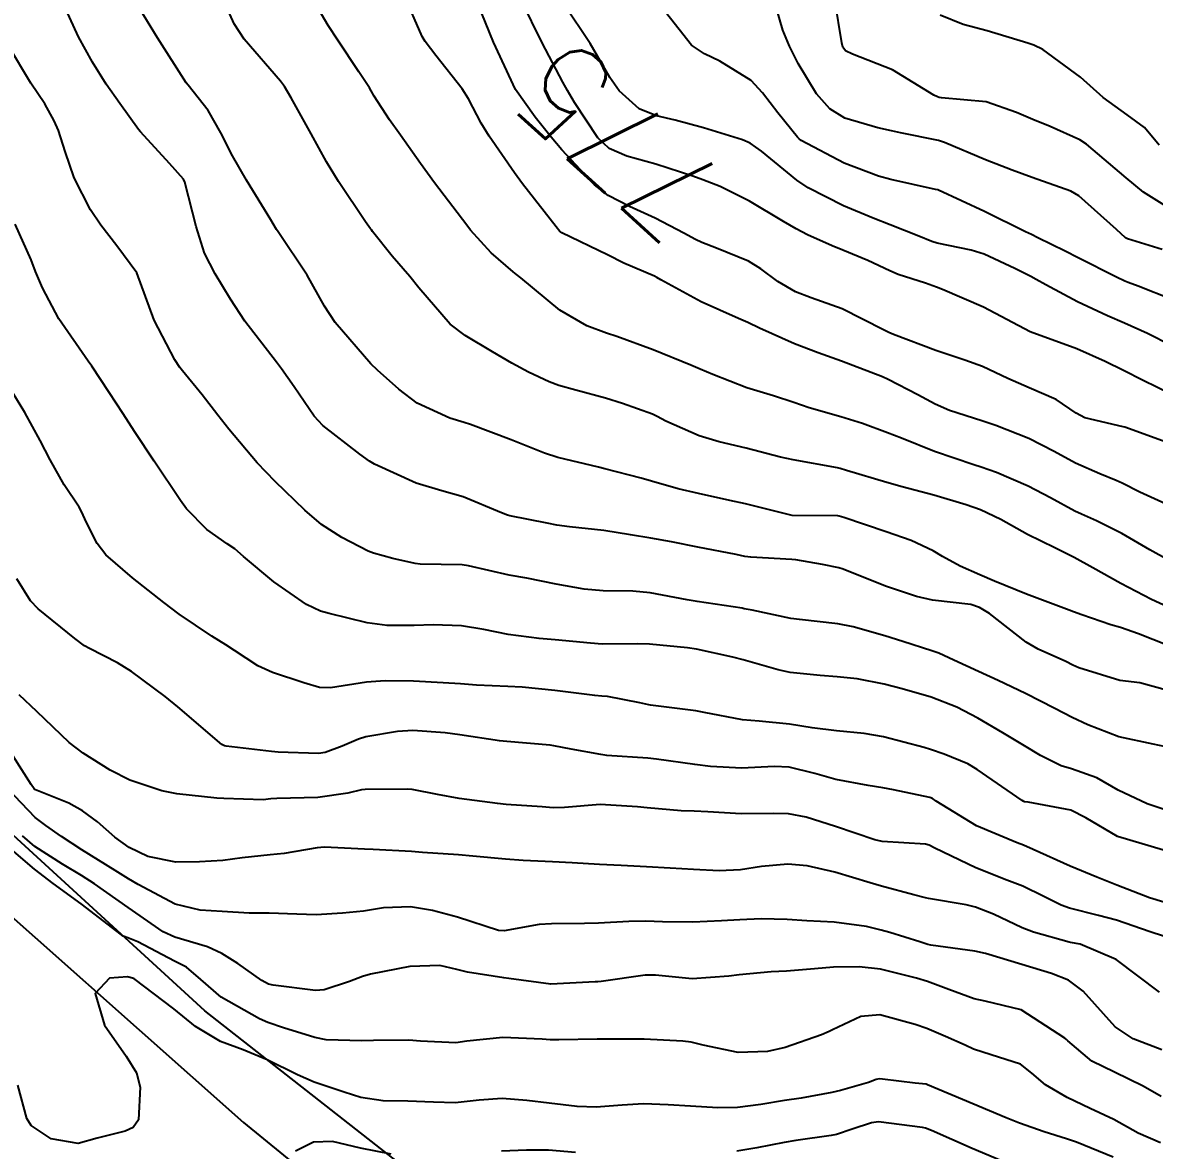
# Model space of a CAD drawing. Header units: metres. Extents: x 318500 to 325275, y 7408834 to 7428799.
# Drawn here: x 323262.97 to 323311.07, y 7421080.18 to 7421128.12 of the extents above; entities that cross this region are included whole.
import ezdxf
from ezdxf.enums import TextEntityAlignment as Align

# ---------------------------------------------------------------- set-up
doc = ezdxf.new("R2010")
doc.units = ezdxf.units.M
doc.header["$MEASUREMENT"] = 0
for name, color, linetype in [('Cotas', 45, 'Continuous'), ('Curvas de Nivel 1m', 11, 'Continuous'), ('Curvas de Nivel 5m', 15, 'Continuous'), ('Linha Férrea', 20, 'Continuous'), ('Vias Primárias', 230, 'Continuous'), ('Vias Secundárias', 230, 'Continuous')]:
    doc.layers.add(name, color=color, linetype=linetype)
doc.styles.add('Style-STANDARD', font='STANDARD.shx')

msp = doc.modelspace()

# ---------------------------------------------------------------- linework, layer by layer
at = {"layer": 'Curvas de Nivel 1m', "flags": 128}
for points, elevation in [([(323311.636, 7421103.287), (323310.952, 7421103.595), (323309.65, 7421104.281), (323308.458, 7421104.938), (323307.666, 7421105.382), (323306.838, 7421105.797), (323305.681, 7421106.355), (323304.54, 7421106.991), (323303.686, 7421107.41), (323303.074, 7421107.624), (323301.695, 7421108.028), (323300.359, 7421108.391), (323299.703, 7421108.568), (323297.99, 7421109.077), (323297.711, 7421109.163), (323297.604, 7421109.19), (323295.716, 7421109.527), (323295.187, 7421109.649), (323293.723, 7421110.029), (323292.579, 7421110.299), (323291.731, 7421110.55), (323290.314, 7421111.181), (323289.937, 7421111.382), (323289.743, 7421111.474), (323288.465, 7421111.927), (323287.749, 7421112.158), (323286.484, 7421112.501), (323285.755, 7421112.699), (323285.353, 7421112.843), (323284.477, 7421113.259), (323283.766, 7421113.644), (323282.936, 7421114.119), (323281.783, 7421114.812), (323281.136, 7421115.307), (323279.813, 7421116.849), (323279.425, 7421117.326), (323278.683, 7421118.191), (323277.839, 7421119.234), (323277.793, 7421119.304), (323277.756, 7421119.351), (323277.545, 7421119.654), (323276.389, 7421121.372), (323275.882, 7421122.203), (323275.23, 7421123.387), (323274.382, 7421124.928), (323274.102, 7421125.398), (323273.924, 7421125.635), (323272.388, 7421127.423), (323271.96, 7421128.074), (323271.352, 7421129.439)], 772), ([(323311.665, 7421105.265), (323310.88, 7421105.7), (323309.682, 7421106.396), (323308.612, 7421106.936), (323307.967, 7421107.22), (323307.694, 7421107.349), (323306.654, 7421107.92), (323305.704, 7421108.42), (323304.358, 7421108.994), (323303.713, 7421109.222), (323303.404, 7421109.316), (323301.723, 7421109.885), (323300.33, 7421110.452), (323299.734, 7421110.686), (323298.661, 7421111.071), (323297.743, 7421111.361), (323296.395, 7421111.749), (323295.749, 7421111.966), (323294.881, 7421112.253), (323293.754, 7421112.588), (323292.31, 7421113.154), (323291.763, 7421113.393), (323291.372, 7421113.56), (323289.775, 7421114.213), (323288.221, 7421114.776), (323287.785, 7421114.918), (323286.943, 7421115.228), (323285.8, 7421115.9), (323284.147, 7421117.265), (323283.963, 7421117.41), (323283.823, 7421117.521), (323282.88, 7421118.334), (323282.007, 7421119.297), (323281.843, 7421119.513), (323280.469, 7421121.314), (323279.882, 7421122.128), (323279.025, 7421123.333), (323278.56, 7421123.994), (323277.916, 7421124.999), (323277.79, 7421125.224), (323277.709, 7421125.353), (323277.262, 7421126.028), (323276.364, 7421127.374), (323275.959, 7421127.999), (323275.148, 7421129.388)], 773), ([(323311.697, 7421107.586), (323310.459, 7421108.156), (323309.706, 7421108.534), (323309.443, 7421108.659), (323308.749, 7421108.934), (323307.717, 7421109.386), (323306.806, 7421109.882), (323305.732, 7421110.437), (323304.333, 7421110.994), (323303.742, 7421111.188), (323302.36, 7421111.635), (323301.749, 7421111.895), (323301.011, 7421112.3), (323299.759, 7421112.953), (323299.517, 7421113.062), (323297.77, 7421113.726), (323296.788, 7421114.081), (323295.78, 7421114.47), (323294.286, 7421115.133), (323293.793, 7421115.367), (323293.401, 7421115.539), (323291.806, 7421116.243), (323290.102, 7421117.186), (323289.92, 7421117.287), (323289.821, 7421117.334), (323288.518, 7421117.9), (323287.83, 7421118.244), (323285.894, 7421119.185), (323285.84, 7421119.211), (323285.822, 7421119.222), (323285.805, 7421119.241), (323285.651, 7421119.434), (323284.216, 7421121.265), (323283.877, 7421121.728), (323282.801, 7421123.286), (323282.461, 7421123.847), (323281.916, 7421124.876), (323281.657, 7421125.303), (323280.531, 7421126.724), (323280.081, 7421127.319), (323279.953, 7421127.535), (323279.177, 7421129.332)], 774), ([(323311.401, 7421118.472), (323309.924, 7421118.929), (323309.841, 7421118.971), (323309.458, 7421119.321), (323307.867, 7421120.75), (323307.523, 7421120.955), (323305.878, 7421121.538), (323305.032, 7421121.844), (323303.889, 7421122.293), (323302.155, 7421123.027), (323301.901, 7421123.102), (323300.278, 7421123.429), (323299.905, 7421123.518), (323299.319, 7421123.653), (323297.91, 7421124.059), (323297.273, 7421124.449), (323296.708, 7421125.098), (323295.939, 7421126.376), (323295.557, 7421127.116), (323295.278, 7421127.802), (323294.899, 7421129.126)], 779), ([(323311.618, 7421101.654), (323310.393, 7421102.141), (323309.625, 7421102.407), (323309.224, 7421102.524), (323307.984, 7421102.945), (323307.632, 7421103.071), (323307.446, 7421103.14), (323305.643, 7421103.822), (323304.27, 7421104.374), (323303.655, 7421104.642), (323302.819, 7421105.013), (323302.067, 7421105.427), (323301.666, 7421105.665), (323300.731, 7421106.104), (323299.674, 7421106.47), (323297.87, 7421107.078), (323297.681, 7421107.136), (323297.616, 7421107.146), (323295.681, 7421107.163), (323295.617, 7421107.175), (323293.688, 7421107.659), (323293.027, 7421107.81), (323291.694, 7421108.103), (323290.829, 7421108.305), (323289.702, 7421108.628), (323289.262, 7421108.755), (323287.709, 7421109.155), (323287.44, 7421109.223), (323285.716, 7421109.629), (323285.149, 7421109.818), (323283.727, 7421110.38), (323281.999, 7421111.033), (323281.737, 7421111.116), (323281.124, 7421111.306), (323279.746, 7421111.946), (323278.958, 7421112.538), (323278.049, 7421113.346), (323277.764, 7421113.621), (323276.247, 7421115.373), (323275.8, 7421116.07), (323275.061, 7421117.388), (323273.838, 7421119.219), (323273.767, 7421119.329), (323273.72, 7421119.402), (323273.519, 7421119.731), (323272.488, 7421121.421), (323271.885, 7421122.461), (323271.394, 7421123.438), (323270.853, 7421124.39), (323270.004, 7421125.459), (323269.922, 7421125.566), (323268.696, 7421127.473), (323267.968, 7421128.684)], 771), ([(323311.762, 7421112.339), (323310.599, 7421112.912), (323309.766, 7421113.326), (323308.984, 7421113.72), (323307.779, 7421114.248), (323305.79, 7421114.98), (323303.805, 7421116.027), (323302.07, 7421116.772), (323301.818, 7421116.868), (323301.337, 7421117.037), (323300.182, 7421117.414), (323299.825, 7421117.561), (323298.89, 7421118.009), (323297.834, 7421118.45), (323297.38, 7421118.631), (323296.329, 7421119.103), (323295.844, 7421119.347), (323295.303, 7421119.663), (323293.861, 7421120.535), (323292.61, 7421121.153), (323291.874, 7421121.443), (323291.457, 7421121.586), (323289.884, 7421122.097), (323288.649, 7421122.448), (323287.893, 7421122.774), (323287.419, 7421123.225), (323286.431, 7421124.718), (323286.125, 7421125.238), (323285.925, 7421125.59), (323285.045, 7421127.254), (323284.16, 7421129.084)], 776), ([(323311.785, 7421114.4), (323310.786, 7421114.91), (323309.796, 7421115.345), (323309.08, 7421115.652), (323307.809, 7421116.246), (323306.456, 7421116.97), (323306.048, 7421117.203), (323305.823, 7421117.324), (323305.143, 7421117.671), (323303.833, 7421118.275), (323303.278, 7421118.452), (323301.837, 7421118.748), (323301.619, 7421118.814), (323301.06, 7421119.042), (323299.847, 7421119.524), (323299.118, 7421119.8), (323297.859, 7421120.337), (323296.36, 7421121.103), (323295.875, 7421121.426), (323294.374, 7421122.652), (323293.898, 7421122.996), (323293.564, 7421123.143), (323291.905, 7421123.65), (323290.707, 7421123.977), (323289.91, 7421124.155), (323289.17, 7421124.459), (323288.318, 7421125.214), (323287.929, 7421125.787), (323287.087, 7421127.229), (323285.975, 7421128.909)], 777), ([(323311.812, 7421116.343), (323310.384, 7421116.922), (323309.961, 7421117.067), (323309.822, 7421117.124), (323309.463, 7421117.295), (323307.832, 7421118.121), (323307.28, 7421118.404), (323306.115, 7421118.976), (323305.842, 7421119.109), (323305.597, 7421119.229), (323303.856, 7421120.097), (323301.902, 7421120.997), (323301.87, 7421121.007), (323301.771, 7421121.031), (323299.876, 7421121.452), (323299.353, 7421121.59), (323297.886, 7421122.146), (323296.065, 7421123.108), (323295.969, 7421123.178), (323295.901, 7421123.245), (323295.067, 7421124.278), (323294.41, 7421125.133), (323293.928, 7421125.666), (323292.605, 7421126.488), (323291.945, 7421126.795), (323291.396, 7421127.168), (323289.977, 7421128.964)], 778), ([(323311.276, 7421122.909), (323310.656, 7421123.668), (323309.913, 7421124.193), (323308.899, 7421124.94), (323307.933, 7421125.808), (323306.324, 7421126.974), (323305.953, 7421127.157), (323305.696, 7421127.242), (323303.961, 7421127.765), (323302.949, 7421128.036), (323301.971, 7421128.434)], 781), ([(323311.556, 7421097.325), (323311.021, 7421097.442), (323309.562, 7421097.75), (323308.249, 7421098.261), (323307.574, 7421098.579), (323306.84, 7421098.961), (323305.589, 7421099.602), (323304.437, 7421100.152), (323303.603, 7421100.529), (323302.542, 7421101.016), (323301.904, 7421101.317), (323301.614, 7421101.42), (323300.376, 7421101.813), (323299.615, 7421102.048), (323298.264, 7421102.43), (323297.622, 7421102.558), (323295.987, 7421102.742), (323295.625, 7421102.794), (323293.972, 7421103.135), (323293.631, 7421103.205), (323293.552, 7421103.22), (323291.635, 7421103.506), (323291.22, 7421103.582), (323289.64, 7421103.872), (323288.898, 7421103.944), (323287.641, 7421103.967), (323286.839, 7421104.031), (323285.645, 7421104.25), (323284.406, 7421104.501), (323283.65, 7421104.636), (323281.923, 7421105.029), (323281.657, 7421105.071), (323279.872, 7421105.103), (323279.657, 7421105.122), (323278.708, 7421105.334), (323277.884, 7421105.569), (323277.663, 7421105.656), (323276.532, 7421106.23), (323275.674, 7421106.78), (323274.958, 7421107.387), (323273.698, 7421108.618), (323272.935, 7421109.412), (323271.731, 7421110.841), (323271.27, 7421111.437), (323270.595, 7421112.293), (323269.759, 7421113.313), (323269.648, 7421113.461), (323269.439, 7421113.789), (323268.564, 7421115.472), (323267.82, 7421117.48), (323266.976, 7421118.637), (323266.3, 7421119.503), (323265.85, 7421120.155), (323265.16, 7421121.521), (323264.776, 7421122.637), (323264.497, 7421123.531), (323264.316, 7421123.946), (323263.911, 7421124.665), (323263.315, 7421125.546), (323262.372, 7421127.127)], 769), ([(323311.526, 7421094.66), (323310.767, 7421094.908), (323309.536, 7421095.49), (323308.619, 7421096.012), (323307.544, 7421096.393), (323307.112, 7421096.523), (323306.227, 7421096.97), (323305.556, 7421097.369), (323304.629, 7421097.925), (323303.573, 7421098.546), (323302.681, 7421099.013), (323301.586, 7421099.444), (323300.346, 7421099.803), (323299.589, 7421099.997), (323298.438, 7421100.225), (323297.592, 7421100.314), (323296.867, 7421100.365), (323295.594, 7421100.498), (323295.076, 7421100.599), (323293.599, 7421101.025), (323293.161, 7421101.144), (323291.605, 7421101.485), (323291.224, 7421101.547), (323289.608, 7421101.698), (323289.098, 7421101.708), (323287.607, 7421101.697), (323287.1, 7421101.733), (323285.61, 7421101.884), (323284.925, 7421101.936), (323283.613, 7421102.104), (323282.577, 7421102.324), (323281.618, 7421102.482), (323280.418, 7421102.512), (323279.618, 7421102.488), (323278.457, 7421102.497), (323277.619, 7421102.604), (323276.005, 7421102.994), (323275.626, 7421103.105), (323275.036, 7421103.386), (323273.644, 7421104.346), (323272.352, 7421105.42), (323271.984, 7421105.746), (323271.665, 7421105.966), (323270.793, 7421106.565), (323269.931, 7421107.456), (323269.685, 7421107.803), (323268.563, 7421109.471), (323267.729, 7421110.742), (323267.246, 7421111.487), (323266.65, 7421112.397), (323265.917, 7421113.508), (323265.763, 7421113.728), (323264.503, 7421115.529), (323263.809, 7421116.838), (323263.523, 7421117.543), (323263.336, 7421118.034), (323262.654, 7421119.552)], 768), ([(323311.459, 7421092.942), (323309.509, 7421093.526), (323308.153, 7421094.308), (323307.525, 7421094.638), (323305.713, 7421094.977), (323305.547, 7421094.997), (323305.53, 7421095.004), (323305.458, 7421095.054), (323303.544, 7421096.372), (323303.147, 7421096.607), (323302.144, 7421097.021), (323301.553, 7421097.218), (323301.282, 7421097.306), (323299.561, 7421097.761), (323298.732, 7421097.898), (323297.564, 7421098.012), (323296.525, 7421098.136), (323295.568, 7421098.294), (323294.272, 7421098.427), (323293.57, 7421098.481), (323291.933, 7421098.798), (323291.576, 7421098.868), (323289.661, 7421099.106), (323289.579, 7421099.119), (323289.205, 7421099.196), (323287.832, 7421099.466), (323287.583, 7421099.49), (323287.291, 7421099.515), (323285.585, 7421099.729), (323284.196, 7421099.87), (323283.586, 7421099.902), (323282.256, 7421099.96), (323281.587, 7421100.005), (323280.842, 7421100.053), (323279.588, 7421100.119), (323278.384, 7421100.134), (323277.587, 7421100.08), (323276.049, 7421099.838), (323275.585, 7421099.85), (323274.927, 7421100.046), (323273.591, 7421100.488), (323272.965, 7421100.781), (323271.98, 7421101.424), (323271.604, 7421101.666), (323271.005, 7421102.043), (323269.623, 7421102.974), (323268.967, 7421103.467), (323267.646, 7421104.52), (323266.513, 7421105.497), (323266.135, 7421105.974), (323265.674, 7421106.895), (323265.48, 7421107.315), (323265.373, 7421107.515), (323264.741, 7421108.477), (323264.138, 7421109.534), (323263.722, 7421110.349), (323263.068, 7421111.547), (323261.92, 7421113.397)], 767), ([(323311.468, 7421090.727), (323310.868, 7421090.906), (323309.478, 7421091.448), (323308.62, 7421091.796), (323307.49, 7421092.265), (323305.914, 7421092.974), (323305.503, 7421093.154), (323305.233, 7421093.253), (323303.515, 7421093.968), (323301.796, 7421095.026), (323301.641, 7421095.138), (323301.532, 7421095.183), (323299.985, 7421095.504), (323299.535, 7421095.594), (323298.912, 7421095.69), (323297.539, 7421095.946), (323296.64, 7421096.193), (323295.544, 7421096.469), (323294.917, 7421096.495), (323293.539, 7421096.428), (323292.199, 7421096.495), (323291.541, 7421096.576), (323289.917, 7421096.812), (323289.545, 7421096.854), (323287.793, 7421096.97), (323287.547, 7421097.002), (323286.278, 7421097.233), (323285.552, 7421097.377), (323285.391, 7421097.403), (323283.554, 7421097.552), (323283.24, 7421097.59), (323281.558, 7421097.848), (323280.933, 7421097.932), (323279.561, 7421098.025), (323278.901, 7421097.989), (323277.556, 7421097.751), (323277.252, 7421097.657), (323276.554, 7421097.365), (323275.831, 7421097.09), (323275.545, 7421097.048), (323273.831, 7421097.112), (323273.546, 7421097.134), (323271.615, 7421097.363), (323271.549, 7421097.373), (323271.443, 7421097.432), (323269.574, 7421099.035), (323269.03, 7421099.465), (323267.591, 7421100.53), (323267.004, 7421100.898), (323265.811, 7421101.507), (323265.602, 7421101.631), (323265.185, 7421101.937), (323263.625, 7421103.201), (323263.311, 7421103.543), (323262.723, 7421104.47)], 766), ([(323311.284, 7421086.901), (323309.441, 7421088.293), (323307.92, 7421088.943), (323307.51, 7421089.009), (323307.451, 7421089.024), (323305.933, 7421089.451), (323305.457, 7421089.642), (323304.237, 7421090.218), (323303.465, 7421090.521), (323303.077, 7421090.617), (323301.469, 7421090.881), (323301.346, 7421090.909), (323300.85, 7421091.039), (323299.475, 7421091.41), (323298.986, 7421091.556), (323297.484, 7421091.997), (323296.312, 7421092.273), (323295.489, 7421092.348), (323294.369, 7421092.244), (323293.484, 7421092.104), (323292.572, 7421092.06), (323291.484, 7421092.117), (323290.485, 7421092.175), (323289.486, 7421092.232), (323288.407, 7421092.285), (323287.487, 7421092.329), (323286.321, 7421092.398), (323285.488, 7421092.441), (323284.247, 7421092.5), (323283.489, 7421092.559), (323282.098, 7421092.684), (323281.492, 7421092.734), (323279.962, 7421092.846), (323279.493, 7421092.879), (323277.866, 7421092.973), (323277.495, 7421092.985), (323275.805, 7421093.066), (323275.495, 7421093.044), (323274.081, 7421092.804), (323273.49, 7421092.744), (323272.298, 7421092.608), (323271.486, 7421092.504), (323270.492, 7421092.437), (323269.484, 7421092.426), (323268.29, 7421092.67), (323267.494, 7421093.057), (323266.883, 7421093.489), (323266.152, 7421094.146), (323265.511, 7421094.616), (323264.929, 7421094.933), (323263.52, 7421095.498), (323263.467, 7421095.541), (323263.334, 7421095.731), (323262.166, 7421097.554)], 764), ([(323311.385, 7421084.446), (323310.163, 7421084.912), (323309.398, 7421085.431), (323308.046, 7421086.941), (323307.427, 7421087.407), (323306.701, 7421087.691), (323305.436, 7421088.08), (323303.896, 7421088.543), (323303.445, 7421088.639), (323301.573, 7421088.903), (323301.449, 7421088.93), (323301.11, 7421089.035), (323299.833, 7421089.434), (323299.455, 7421089.543), (323298.831, 7421089.691), (323297.458, 7421089.875), (323296.3, 7421089.939), (323295.459, 7421089.998), (323294.354, 7421090.022), (323293.458, 7421089.974), (323292.675, 7421089.93), (323291.457, 7421089.876), (323290.162, 7421089.891), (323289.451, 7421089.918), (323288.742, 7421089.91), (323287.449, 7421089.842), (323286.85, 7421089.825), (323285.449, 7421089.812), (323284.921, 7421089.775), (323283.443, 7421089.503), (323283.19, 7421089.528), (323281.452, 7421090.096), (323280.388, 7421090.379), (323279.458, 7421090.534), (323278.312, 7421090.482), (323277.455, 7421090.347), (323276.56, 7421090.257), (323275.452, 7421090.185), (323274.62, 7421090.221), (323273.453, 7421090.266), (323272.603, 7421090.263), (323271.453, 7421090.329), (323270.51, 7421090.389), (323269.458, 7421090.648), (323267.884, 7421091.476), (323267.474, 7421091.721), (323266.897, 7421092.071), (323265.492, 7421092.95), (323264.624, 7421093.523), (323263.953, 7421093.982), (323263.508, 7421094.328), (323262.341, 7421095.552)], 763), ([(323311.334, 7421080.499), (323310.385, 7421080.91), (323309.348, 7421081.483), (323308.338, 7421081.953), (323307.362, 7421082.422), (323306.444, 7421082.964), (323305.858, 7421083.456), (323305.379, 7421083.839), (323304.134, 7421084.241), (323303.385, 7421084.48), (323303.023, 7421084.642), (323302.195, 7421085.018), (323301.395, 7421085.351), (323300.901, 7421085.533), (323299.403, 7421085.936), (323298.596, 7421085.874), (323297.393, 7421085.307), (323297.245, 7421085.229), (323296.929, 7421085.087), (323295.384, 7421084.553), (323294.635, 7421084.374), (323293.382, 7421084.332), (323291.89, 7421084.65), (323291.386, 7421084.773), (323291.035, 7421084.814), (323289.387, 7421084.898), (323289.095, 7421084.903), (323287.387, 7421084.899), (323285.753, 7421084.87), (323285.386, 7421084.88), (323285.048, 7421084.908), (323283.386, 7421084.979), (323281.851, 7421084.825), (323281.382, 7421084.753), (323279.881, 7421084.817), (323279.383, 7421084.859), (323277.881, 7421084.845), (323277.382, 7421084.833), (323275.878, 7421084.877), (323275.384, 7421084.973), (323274.059, 7421085.393), (323273.393, 7421085.617), (323273.033, 7421085.768), (323271.409, 7421086.694), (323270.54, 7421087.443), (323269.931, 7421087.958), (323269.428, 7421088.227), (323267.872, 7421089.039), (323267.437, 7421089.217), (323267.244, 7421089.289), (323266.994, 7421089.487), (323265.457, 7421090.651), (323264.274, 7421091.528), (323263.479, 7421092.137), (323261.785, 7421093.557)], 761), ([(323311.364, 7421082.473), (323310.591, 7421082.908), (323309.376, 7421083.505), (323308.411, 7421083.965), (323307.389, 7421084.831), (323307.333, 7421084.895), (323307.271, 7421084.952), (323305.408, 7421086.148), (323303.882, 7421086.526), (323303.414, 7421086.614), (323302.34, 7421087.016), (323301.425, 7421087.361), (323300.967, 7421087.496), (323299.432, 7421087.877), (323298.519, 7421087.984), (323297.433, 7421087.961), (323296.626, 7421087.898), (323295.43, 7421087.797), (323294.789, 7421087.76), (323293.428, 7421087.646), (323292.988, 7421087.583), (323291.425, 7421087.474), (323289.863, 7421087.62), (323289.424, 7421087.625), (323287.561, 7421087.358), (323287.421, 7421087.343), (323287.306, 7421087.337), (323285.42, 7421087.24), (323283.638, 7421087.483), (323283.422, 7421087.509), (323281.884, 7421087.753), (323281.426, 7421087.872), (323280.704, 7421088.03), (323279.427, 7421087.993), (323277.752, 7421087.673), (323277.422, 7421087.572), (323276.86, 7421087.358), (323275.785, 7421087.004), (323275.414, 7421086.978), (323273.622, 7421087.193), (323273.418, 7421087.248), (323273.132, 7421087.404), (323272.122, 7421088.115), (323271.431, 7421088.54), (323270.825, 7421088.831), (323269.438, 7421089.243), (323268.939, 7421089.465), (323267.455, 7421090.501), (323266.028, 7421091.502), (323265.475, 7421091.859), (323264.66, 7421092.345), (323263.493, 7421093.099), (323262.968, 7421093.545)], 762), ([(323304.573, 7421079.736), (323303.329, 7421080.252), (323301.599, 7421081.026), (323301.341, 7421081.127), (323301.218, 7421081.155), (323299.345, 7421081.385), (323299.054, 7421081.353), (323298.233, 7421081.071), (323297.56, 7421080.854), (323297.336, 7421080.812), (323295.838, 7421080.597), (323295.331, 7421080.506), (323294.175, 7421080.28), (323293.325, 7421080.144)], 759), ([(323278.636, 7421080.015), (323277.324, 7421080.266), (323276.139, 7421080.557), (323275.327, 7421080.531), (323274.564, 7421080.145)], 759), ([(323286.465, 7421080.087), (323285.324, 7421080.185), (323284.386, 7421080.192), (323283.323, 7421080.137)], 759)]:
    msp.add_lwpolyline(points, dxfattribs=dict(at, elevation=elevation))
at = {"layer": 'Curvas de Nivel 5m', "flags": 128}
for points, elevation in [([(323311.593, 7421099.744), (323310.46, 7421100.048), (323309.599, 7421100.157), (323307.857, 7421100.696), (323307.608, 7421100.808), (323307.315, 7421100.954), (323306.126, 7421101.484), (323305.618, 7421101.785), (323304.067, 7421102.996), (323303.634, 7421103.262), (323303.265, 7421103.376), (323301.638, 7421103.57), (323300.96, 7421103.72), (323299.647, 7421104.168), (323297.851, 7421104.884), (323297.658, 7421104.946), (323296.968, 7421105.09), (323295.838, 7421105.284), (323295.662, 7421105.296), (323293.918, 7421105.391), (323293.663, 7421105.43), (323293.293, 7421105.514), (323291.667, 7421105.827), (323290.543, 7421106.051), (323289.67, 7421106.199), (323288.807, 7421106.338), (323287.673, 7421106.527), (323286.219, 7421106.69), (323285.675, 7421106.755), (323285.264, 7421106.835), (323283.679, 7421107.15), (323283.583, 7421107.176), (323283.328, 7421107.275), (323281.69, 7421107.955), (323280.785, 7421108.218), (323279.698, 7421108.546), (323277.924, 7421109.347), (323277.712, 7421109.479), (323277.301, 7421109.771), (323275.734, 7421110.994), (323275.365, 7421111.384), (323274.512, 7421112.633), (323273.98, 7421113.398), (323273.764, 7421113.68), (323272.421, 7421115.421), (323271.804, 7421116.369), (323271.154, 7421117.44), (323270.706, 7421118.324), (323270.345, 7421119.452), (323269.868, 7421121.337), (323269.808, 7421121.461), (323269.213, 7421122.133), (323267.981, 7421123.479), (323267.901, 7421123.578), (323267.095, 7421124.676), (323266.526, 7421125.501), (323265.934, 7421126.433), (323265.343, 7421127.519), (323264.806, 7421128.689)], 770), ([(323311.73, 7421110.234), (323309.813, 7421110.919), (323309.74, 7421110.94), (323308.117, 7421111.318), (323307.746, 7421111.51), (323306.893, 7421112.104), (323305.756, 7421112.599), (323304.848, 7421112.989), (323303.767, 7421113.5), (323303.013, 7421113.769), (323301.777, 7421114.181), (323299.983, 7421114.861), (323299.788, 7421114.944), (323299.561, 7421115.062), (323297.803, 7421115.946), (323296.487, 7421116.423), (323295.813, 7421116.676), (323295.072, 7421117.121), (323294.352, 7421117.659), (323293.828, 7421117.976), (323292.463, 7421118.525), (323291.836, 7421118.776), (323291.574, 7421118.901), (323291.075, 7421119.171), (323289.849, 7421119.804), (323288.763, 7421120.299), (323287.863, 7421120.771), (323287.274, 7421121.226), (323285.892, 7421122.718), (323285.441, 7421123.247), (323284.751, 7421124.1), (323283.92, 7421125.27), (323282.981, 7421127.285), (323282.304, 7421128.966)], 775), ([(323311.859, 7421120.134), (323310.614, 7421120.919), (323309.879, 7421121.523), (323308.184, 7421122.947), (323307.902, 7421123.136), (323306.643, 7421123.705), (323305.91, 7421123.996), (323305.216, 7421124.293), (323303.917, 7421124.747), (323302.028, 7421124.919), (323301.919, 7421124.935), (323301.847, 7421124.958), (323301.702, 7421125.033), (323299.936, 7421126.109), (323298.248, 7421126.775), (323297.948, 7421126.915), (323297.833, 7421127.082), (323297.781, 7421127.254), (323297.489, 7421129.095)], 780), ([(323311.454, 7421089.283), (323310.895, 7421089.466), (323309.46, 7421089.959), (323308.69, 7421090.159), (323307.465, 7421090.467), (323307.107, 7421090.596), (323306.373, 7421090.966), (323305.476, 7421091.407), (323304.807, 7421091.66), (323303.488, 7421092.183), (323301.744, 7421093.026), (323301.502, 7421093.15), (323301.342, 7421093.192), (323299.504, 7421093.31), (323299.19, 7421093.378), (323297.513, 7421093.941), (323296.276, 7421094.342), (323295.521, 7421094.485), (323294.894, 7421094.493), (323293.513, 7421094.49), (323292.096, 7421094.573), (323291.514, 7421094.593), (323290.961, 7421094.615), (323289.515, 7421094.737), (323289.101, 7421094.782), (323287.517, 7421094.875), (323285.999, 7421094.752), (323285.515, 7421094.744), (323285.046, 7421094.777), (323283.516, 7421094.883), (323283.158, 7421094.917), (323281.518, 7421095.138), (323280.608, 7421095.309), (323279.523, 7421095.525), (323279.308, 7421095.539), (323277.523, 7421095.519), (323277.373, 7421095.501), (323276.797, 7421095.361), (323275.518, 7421095.177), (323273.781, 7421095.134), (323273.517, 7421095.117), (323273.197, 7421095.085), (323271.517, 7421095.13), (323271.228, 7421095.145), (323269.519, 7421095.338), (323268.881, 7421095.466), (323267.526, 7421095.913), (323266.693, 7421096.333), (323265.543, 7421097.062), (323264.945, 7421097.519), (323263.569, 7421098.834), (323262.825, 7421099.548)], 765), ([(323309.324, 7421079.881), (323307.758, 7421080.519), (323307.336, 7421080.669), (323306.387, 7421080.964), (323305.345, 7421081.334), (323304.772, 7421081.562), (323303.357, 7421082.157), (323301.433, 7421082.965), (323301.369, 7421082.985), (323300.902, 7421083.037), (323299.522, 7421083.208), (323299.372, 7421083.219), (323299.249, 7421083.184), (323298.927, 7421083.064), (323297.726, 7421082.715), (323297.363, 7421082.632), (323296.062, 7421082.397), (323295.358, 7421082.293), (323294.348, 7421082.132), (323293.353, 7421082), (323292.512, 7421081.989), (323291.353, 7421082.05), (323290.413, 7421082.115), (323289.354, 7421082.155), (323288.452, 7421082.105), (323287.352, 7421082.012), (323286.544, 7421082.036), (323285.354, 7421082.189), (323284.402, 7421082.301), (323283.351, 7421082.377), (323282.37, 7421082.304), (323281.349, 7421082.2), (323280.436, 7421082.222), (323279.349, 7421082.265), (323278.291, 7421082.278), (323277.351, 7421082.421), (323276.637, 7421082.645), (323275.357, 7421083.082), (323274.652, 7421083.387), (323273.369, 7421084.026), (323272.34, 7421084.451), (323271.381, 7421084.803), (323270.324, 7421085.446), (323269.401, 7421086.189), (323267.696, 7421087.477), (323267.421, 7421087.548), (323266.657, 7421087.491), (323266.06, 7421086.85), (323266.448, 7421085.494), (323267.371, 7421084.182), (323267.804, 7421083.476), (323267.963, 7421082.865), (323267.894, 7421081.474), (323267.663, 7421081.147), (323267.333, 7421081), (323266.134, 7421080.692), (323265.324, 7421080.467), (323264.182, 7421080.667), (323263.336, 7421081.238), (323263.144, 7421081.533), (323262.767, 7421082.952)], 760)]:
    msp.add_lwpolyline(points, dxfattribs=dict(at, elevation=elevation))
at = {"layer": 'Linha Férrea'}
for points in [[(322143.825, 7422393.254, 0.177055), (322348.62, 7422102.056), (322434.806, 7422041.149, -0.110991), (322629.993, 7421830.678), (322682.61, 7421743.599), (322746.773, 7421641.593), (322762.264, 7421616.034), (322784.09, 7421580.598, 0.089131), (322895.412, 7421449.131), (322994.737, 7421367.338, -0.08158), (323134.171, 7421212.836), (323192.504, 7421114.159, 0.09806), (323348.116, 7420944.919), (323507.932, 7420825.984), (323699.619, 7420681.705), (323733.067, 7420655.668, -0.104587), (323843.705, 7420529.863, -0.339852), (323771.4, 7420065.587)], [(323771.4, 7420065.587, 0.339852), (323843.705, 7420529.863, 0.104587), (323733.067, 7420655.668), (323699.619, 7420681.705), (323507.932, 7420825.984), (323348.116, 7420944.919, -0.09806), (323192.504, 7421114.159), (323134.171, 7421212.836, 0.08158), (322994.737, 7421367.338), (322895.412, 7421449.131, -0.089131), (322784.09, 7421580.598), (322762.264, 7421616.034), (322746.773, 7421641.593), (322682.61, 7421743.599), (322629.993, 7421830.678, 0.110991), (322434.806, 7422041.149), (322348.62, 7422102.056, -0.177055), (322143.825, 7422393.254)], [(322140.246, 7422392.292, 0.177815), (322346.493, 7422099.021), (322440.925, 7422031.999, -0.098061), (322613.888, 7421848.216), (322683.948, 7421733.892), (322746.506, 7421634.335), (322780.475, 7421578.692, 0.094269), (322901.272, 7421438.87), (322999.189, 7421358.366, -0.08072), (323136.386, 7421201.409), (323184.599, 7421119.369, 0.102464), (323355.759, 7420933.913), (323510.091, 7420819.318), (323694.288, 7420680.697, -0.007988), (323738.117, 7420646.682, -0.098634), (323840.146, 7420527.887, -0.339824), (323768.602, 7420068.543)], [(323768.602, 7420068.543, 0.339824), (323840.146, 7420527.887, 0.098634), (323738.117, 7420646.682, 0.007988), (323694.288, 7420680.697), (323510.091, 7420819.318), (323355.759, 7420933.913, -0.102464), (323184.599, 7421119.369), (323136.386, 7421201.409, 0.08072), (322999.189, 7421358.366), (322901.272, 7421438.87, -0.094269), (322780.475, 7421578.692), (322746.506, 7421634.335), (322683.948, 7421733.892), (322613.888, 7421848.216, 0.098061), (322440.925, 7422031.999), (322346.493, 7422099.021, -0.177815), (322140.246, 7422392.292)]]:
    msp.add_lwpolyline(points, format="xyb", dxfattribs=at)
at = {"layer": 'Vias Primárias'}
for points in [[(323715.644, 7420145.548, 0), (323709.04, 7420132.939)], [(323831.088, 7420001.787, 0), (323833.844, 7420008.443, 0.220888)], [(323205.069, 7420933.766, 0), (323207.298, 7420931.929, 0.020742), (323210.311, 7420929.649), (323213.335, 7420928.865), (323214.564, 7420929.479), (323216.061, 7420926.782), (323213.869, 7420925.313), (323213.871, 7420924.556), (323218.068, 7420917.639), (323222.108, 7420910.972), (323227.38, 7420903.131), (323230.217, 7420898.982, 0.38291), (323236.446, 7420897.46), (323249.502, 7420903.926), (323257.59, 7420907.836)]]:
    msp.add_lwpolyline(points, format="xyb", dxfattribs=at)
at = {"layer": 'Vias Secundárias'}
for points in [[(323235.96, 7421185.928, 0.103797), (323234.467, 7421175.876, 0.087034), (323236.367, 7421167.873, -0.009776), (323237.863, 7421164.203, 0.055807), (323241.527, 7421157.151, 0.058086), (323247.913, 7421149.67, 0.060674), (323253.342, 7421145.737, 0.043857), (323255.785, 7421144.652, -0.506321), (323256.464, 7421142.482), (323250.758, 7421132.968), (323246.686, 7421125.761, 0.096521), (323244.515, 7421119.251, 0.014868), (323243.837, 7421112.469, 0.14539), (323245.465, 7421105.145), (323249.001, 7421101.728), (323259.043, 7421093.183), (323272.357, 7421081.363), (323279.007, 7421075.937)], [(323281.455, 7421077.687), (323270.721, 7421086.115), (323253.064, 7421102.272, -0.0429), (323249.804, 7421105.813, -0.191548), (323247.499, 7421113.835, -0.046525), (323249.263, 7421122.923, -0.053333), (323250.892, 7421126.873), (323259.715, 7421140.712, -0.36073), (323263.515, 7421141.933), (323275.616, 7421136.633, 0.058801), (323283.632, 7421134.194, 0.188523), (323293.945, 7421136.228), (323299.924, 7421142.077), (323308.338, 7421152.249), (323316.489, 7421159.995), (323323.138, 7421166.099), (323328.714, 7421170.189), (323333.87, 7421173.309), (323343.58, 7421177.273)]]:
    msp.add_lwpolyline(points, format="xyb", dxfattribs=at)

# ---------------------------------------------------------------- texts
at = {"layer": 'Cotas', "style": 'Style-STANDARD'}
msp.add_text('775', height=4, rotation=137.6579, dxfattribs=at).set_placement((323288.269, 7421123.078, 775), align=Align.MIDDLE_CENTER)

doc.saveas('drawing.dxf')
